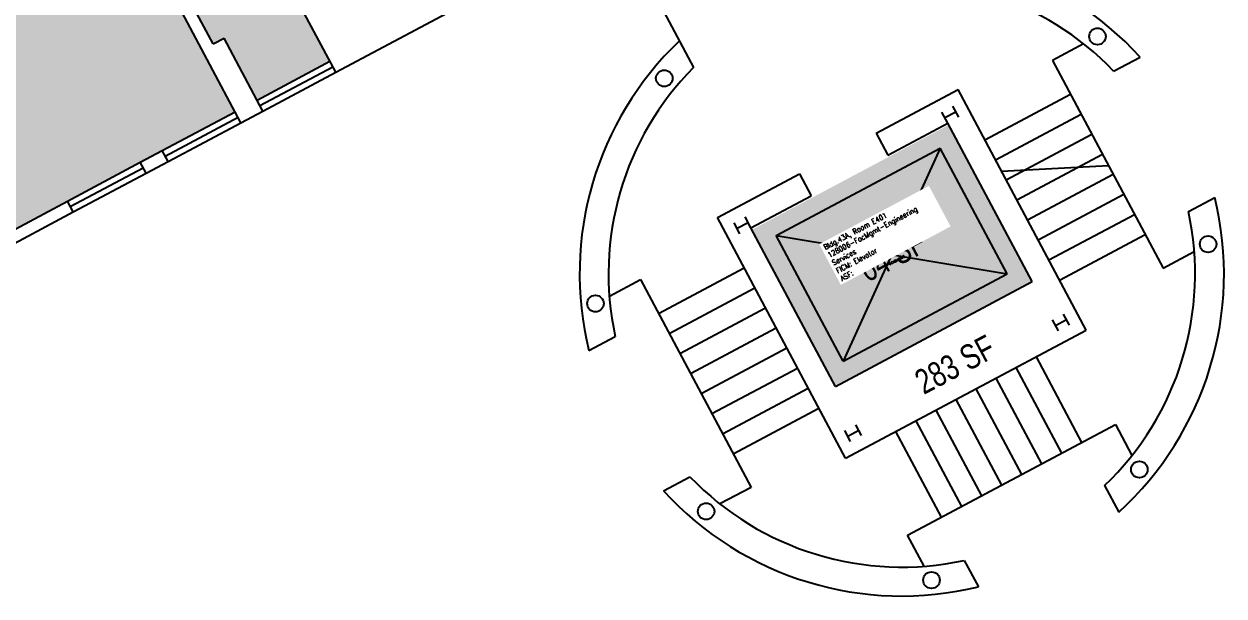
# Model space of a CAD drawing. Header units: inches. Extents: x 69216223 to 69217558, y 27666214 to 27667522.
# Drawn here: x 69216763 to 69217344, y 27666214 to 27666491 of the extents above; entities that cross this region are included whole.
import ezdxf
from ezdxf.enums import TextEntityAlignment as Align

# ---------------------------------------------------------------- set-up
doc = ezdxf.new("R2010")
doc.units = ezdxf.units.IN
doc.header["$LTSCALE"] = 100
doc.header["$MEASUREMENT"] = 0
doc.layers.get('0').update_dxf_attribs({"linetype": 'CONTINUOUS'})
for name, color, linetype in [('A-COLS', 5, 'CONTINUOUS'), ('A-FLOR', 3, 'CONTINUOUS'), ('A-GLAZ', 1, 'CONTINUOUS'), ('A-IDEN-RNUM', 7, 'CONTINUOUS'), ('A-IDEN-SNUM', 4, 'CONTINUOUS'), ('A-IDEN-VNUM', 4, 'CONTINUOUS'), ('A-WALL', 5, 'CONTINUOUS'), ('AREA-TEXT', 3, 'CONTINUOUS'), ('Rooms-Category-Color', 7, 'CONTINUOUS'), ('Rooms-College-Color', 7, 'CONTINUOUS'), ('Rooms-Department-Color', 7, 'CONTINUOUS'), ('Rooms-Division-Color', 7, 'CONTINUOUS'), ('Rooms-Information', 7, 'CONTINUOUS')]:
    doc.layers.add(name, color=color, linetype=linetype)
doc.styles.add('AREA', font='arial.ttf', dxfattribs={"width": 0.75, "height": 12})
doc.styles.add('ROOMSNUMBER', font='TXT.SHX', dxfattribs={"height": 1})
doc.styles.add('ROOMVNUMBER', font='simplex.shx', dxfattribs={"width": 0.85})

# ---------------------------------------------------------------- blocks, each defined once
blk = doc.blocks.new('COL1')
for p, q in [((-0.5, 0.5), (0.5, 0.5)), ((0, 0.5), (0, -0.5)), ((-0.5, -0.5), (0.5, -0.5))]:
    blk.add_line(p, q)

msp = doc.modelspace()

# ---------------------------------------------------------------- hatches: boundary and pattern name
at = {"layer": 'Rooms-Category-Color', "true_color": 0xe3f498}
msp.add_hatch(color=61, dxfattribs=at).paths.add_polyline_path([(69216781.74, 27666605.84), (69216788.8, 27666609.6), (69216786.92, 27666613.13), (69216736.17, 27666708.46), (69216730.87, 27666705.64), (69216677.91, 27666677.44), (69216589.64, 27666630.45), (69216618.78, 27666575.72), (69216641.33, 27666533.35), (69216675.17, 27666469.8), (69216697.73, 27666427.43), (69216709.95, 27666404.48), (69216728.48, 27666414.35), (69216744.46, 27666384.34), (69216784.18, 27666405.48), (69216819.49, 27666424.28), (69216830.08, 27666429.92), (69216865.39, 27666448.72)])
at = {"layer": 'Rooms-Category-Color', "true_color": 0xadadad}
for points in [[(69216935.92, 27666524.78), (69216950.95, 27666496.54), (69217003.92, 27666524.73), (69216962.56, 27666602.41), (69216953.73, 27666597.71), (69216948.1, 27666608.3), (69216963.98, 27666616.76), (69216961.63, 27666621.18), (69216939.55, 27666662.66), (69216884.82, 27666633.53), (69216914.9, 27666577.03), (69216909.6, 27666574.22), (69216879.52, 27666630.71), (69216798.32, 27666587.47), (69216854.71, 27666481.55), (69216860, 27666484.37), (69216875.98, 27666454.36), (69216911.29, 27666473.16), (69216895.31, 27666503.17)], [(69217115.58, 27666391.59), (69217156, 27666315.68), (69217251.33, 27666366.44), (69217210.92, 27666442.35)]]:
    msp.add_hatch(color=253, dxfattribs=at).paths.add_polyline_path(points)
at = {"layer": 'Rooms-College-Color', "true_color": 0xffe090}
msp.add_hatch(color=41, dxfattribs=at).paths.add_polyline_path([(69216781.74, 27666605.84), (69216788.8, 27666609.6), (69216786.92, 27666613.13), (69216736.17, 27666708.46), (69216730.87, 27666705.64), (69216677.91, 27666677.44), (69216589.64, 27666630.45), (69216618.78, 27666575.72), (69216641.33, 27666533.35), (69216675.17, 27666469.8), (69216697.73, 27666427.43), (69216709.95, 27666404.48), (69216728.48, 27666414.35), (69216744.46, 27666384.34), (69216784.18, 27666405.48), (69216819.49, 27666424.28), (69216830.08, 27666429.92), (69216865.39, 27666448.72)])
at = {"layer": 'Rooms-College-Color', "true_color": 0xadadad}
for points in [[(69216935.92, 27666524.78), (69216950.95, 27666496.54), (69217003.92, 27666524.73), (69216962.56, 27666602.41), (69216953.73, 27666597.71), (69216948.1, 27666608.3), (69216963.98, 27666616.76), (69216961.63, 27666621.18), (69216939.55, 27666662.66), (69216884.82, 27666633.53), (69216914.9, 27666577.03), (69216909.6, 27666574.22), (69216879.52, 27666630.71), (69216798.32, 27666587.47), (69216854.71, 27666481.55), (69216860, 27666484.37), (69216875.98, 27666454.36), (69216911.29, 27666473.16), (69216895.31, 27666503.17)], [(69217115.58, 27666391.59), (69217156, 27666315.68), (69217251.33, 27666366.44), (69217210.92, 27666442.35)]]:
    msp.add_hatch(color=253, dxfattribs=at).paths.add_polyline_path(points)
at = {"layer": 'Rooms-Department-Color', "true_color": 0xffe090}
msp.add_hatch(color=41, dxfattribs=at).paths.add_polyline_path([(69216781.74, 27666605.84), (69216788.8, 27666609.6), (69216786.92, 27666613.13), (69216736.17, 27666708.46), (69216730.87, 27666705.64), (69216677.91, 27666677.44), (69216589.64, 27666630.45), (69216618.78, 27666575.72), (69216641.33, 27666533.35), (69216675.17, 27666469.8), (69216697.73, 27666427.43), (69216709.95, 27666404.48), (69216728.48, 27666414.35), (69216744.46, 27666384.34), (69216784.18, 27666405.48), (69216819.49, 27666424.28), (69216830.08, 27666429.92), (69216865.39, 27666448.72)])
at = {"layer": 'Rooms-Department-Color', "true_color": 0xacacac}
for points in [[(69216935.92, 27666524.78), (69216950.95, 27666496.54), (69217003.92, 27666524.73), (69216962.56, 27666602.41), (69216953.73, 27666597.71), (69216948.1, 27666608.3), (69216963.98, 27666616.76), (69216961.63, 27666621.18), (69216939.55, 27666662.66), (69216884.82, 27666633.53), (69216914.9, 27666577.03), (69216909.6, 27666574.22), (69216879.52, 27666630.71), (69216798.32, 27666587.47), (69216854.71, 27666481.55), (69216860, 27666484.37), (69216875.98, 27666454.36), (69216911.29, 27666473.16), (69216895.31, 27666503.17)], [(69217115.58, 27666391.59), (69217156, 27666315.68), (69217251.33, 27666366.44), (69217210.92, 27666442.35)]]:
    msp.add_hatch(color=253, dxfattribs=at).paths.add_polyline_path(points)
at = {"layer": 'Rooms-Division-Color', "true_color": 0xffe090}
msp.add_hatch(color=41, dxfattribs=at).paths.add_polyline_path([(69216781.74, 27666605.84), (69216788.8, 27666609.6), (69216786.92, 27666613.13), (69216736.17, 27666708.46), (69216730.87, 27666705.64), (69216677.91, 27666677.44), (69216589.64, 27666630.45), (69216618.78, 27666575.72), (69216641.33, 27666533.35), (69216675.17, 27666469.8), (69216697.73, 27666427.43), (69216709.95, 27666404.48), (69216728.48, 27666414.35), (69216744.46, 27666384.34), (69216784.18, 27666405.48), (69216819.49, 27666424.28), (69216830.08, 27666429.92), (69216865.39, 27666448.72)])
at = {"layer": 'Rooms-Division-Color', "true_color": 0xadadad}
for points in [[(69216935.92, 27666524.78), (69216950.95, 27666496.54), (69217003.92, 27666524.73), (69216962.56, 27666602.41), (69216953.73, 27666597.71), (69216948.1, 27666608.3), (69216963.98, 27666616.76), (69216961.63, 27666621.18), (69216939.55, 27666662.66), (69216884.82, 27666633.53), (69216914.9, 27666577.03), (69216909.6, 27666574.22), (69216879.52, 27666630.71), (69216798.32, 27666587.47), (69216854.71, 27666481.55), (69216860, 27666484.37), (69216875.98, 27666454.36), (69216911.29, 27666473.16), (69216895.31, 27666503.17)], [(69217115.58, 27666391.59), (69217156, 27666315.68), (69217251.33, 27666366.44), (69217210.92, 27666442.35)]]:
    msp.add_hatch(color=253, dxfattribs=at).paths.add_polyline_path(points)

# ---------------------------------------------------------------- linework, layer by layer
at = {"layer": 'A-COLS'}
for centre in [(69217282.89, 27666485.2), (69217073.15, 27666464.92), (69217336.46, 27666384.57), (69217039.85, 27666355.81), (69217303.17, 27666275.46), (69217093.43, 27666255.18), (69217202.54, 27666221.88)]:
    msp.add_circle(centre, 4, dxfattribs=at)
at = {"layer": 'A-FLOR'}
for p, q in [((69217044.41, 27666550.82), (69217087.34, 27666470.19)), ((69217276.17, 27666481.62), (69217261.11, 27666473.61)), ((69217261.11, 27666473.61), (69217314.69, 27666372.98)), ((69217228.32, 27666435.19), (69217269.81, 27666457.28)), ((69217233.49, 27666425.48), (69217274.98, 27666447.57)), ((69217238.66, 27666415.77), (69217280.15, 27666437.86)), ((69217127.29, 27666388.76), (69217206.73, 27666431.06)), ((69217206.73, 27666431.06), (69217159.71, 27666327.86)), ((69217239.16, 27666370.15), (69217206.73, 27666431.06)), ((69217243.83, 27666406.06), (69217285.32, 27666428.15)), ((69217236.4, 27666420.01), (69217288.26, 27666422.61)), ((69217249, 27666396.35), (69217290.49, 27666418.44)), ((69217254.17, 27666386.64), (69217295.66, 27666408.73)), ((69217259.34, 27666376.93), (69217300.83, 27666399.02)), ((69217127.29, 27666388.76), (69217239.16, 27666370.15)), ((69217159.71, 27666327.86), (69217127.29, 27666388.76)), ((69217264.51, 27666367.22), (69217305.99, 27666389.31)), ((69217314.69, 27666372.98), (69217329.75, 27666380.99)), ((69217070.32, 27666351.07), (69217111.81, 27666373.16)), ((69217046.57, 27666359.38), (69217061.63, 27666367.4)), ((69217061.63, 27666367.4), (69217115.2, 27666266.77)), ((69217159.71, 27666327.86), (69217239.16, 27666370.15)), ((69217075.49, 27666341.36), (69217116.98, 27666363.45)), ((69217080.66, 27666331.65), (69217122.14, 27666353.74)), ((69217085.83, 27666321.94), (69217127.31, 27666344.03)), ((69217091, 27666312.23), (69217132.48, 27666334.32)), ((69217253.16, 27666330.02), (69217275.24, 27666288.54)), ((69217096.17, 27666302.52), (69217137.65, 27666324.61)), ((69217243.45, 27666324.85), (69217265.53, 27666283.37)), ((69217233.74, 27666319.68), (69217255.83, 27666278.2)), ((69217101.34, 27666292.81), (69217142.82, 27666314.9)), ((69217224.03, 27666314.52), (69217246.12, 27666273.03)), ((69217214.32, 27666309.35), (69217236.41, 27666267.86)), ((69217106.51, 27666283.1), (69217147.99, 27666305.19)), ((69217204.61, 27666304.18), (69217226.7, 27666262.69)), ((69217190.95, 27666243.66), (69217291.57, 27666297.23)), ((69217194.9, 27666299.01), (69217216.99, 27666257.52)), ((69217291.57, 27666297.23), (69217299.59, 27666282.17)), ((69217185.19, 27666293.84), (69217207.28, 27666252.35)), ((69217115.2, 27666266.77), (69217100.14, 27666258.75)), ((69217198.96, 27666228.6), (69217190.95, 27666243.66))]:
    msp.add_line(p, q, dxfattribs=at)
at = {"layer": 'A-GLAZ'}
for p, q in [((69216875.98, 27666454.36), (69216911.29, 27666473.16)), ((69216877.39, 27666451.71), (69216912.7, 27666470.51)), ((69216878.8, 27666449.06), (69216914.11, 27666467.86)), ((69216830.08, 27666429.92), (69216865.39, 27666448.72)), ((69216831.49, 27666427.27), (69216866.8, 27666446.07)), ((69216832.9, 27666424.62), (69216868.21, 27666443.42)), ((69216784.18, 27666405.48), (69216819.49, 27666424.28)), ((69216785.59, 27666402.84), (69216820.9, 27666421.63)), ((69216787, 27666400.19), (69216822.31, 27666418.98))]:
    msp.add_line(p, q, dxfattribs=at)
at = {"layer": 'A-WALL'}
for p, q in [((69216868.21, 27666443.42), (69216781.74, 27666605.84)), ((69216854.71, 27666481.55), (69216798.32, 27666587.47)), ((69216914.11, 27666467.86), (69217020.03, 27666524.25)), ((69216914.11, 27666467.86), (69216895.31, 27666503.17)), ((69216854.71, 27666481.55), (69216860, 27666484.37)), ((69216878.8, 27666449.06), (69216860, 27666484.37)), ((69217290.71, 27666468.4), (69217303.51, 27666475.22)), ((69217175.68, 27666438.32), (69217215.4, 27666459.46)), ((69217277.43, 27666342.95), (69217215.4, 27666459.46)), ((69216868.21, 27666443.42), (69216878.8, 27666449.06)), ((69217181.32, 27666427.72), (69217210.45, 27666443.23)), ((69217251.33, 27666366.44), (69217210.45, 27666443.23)), ((69217175.68, 27666438.32), (69217181.32, 27666427.72)), ((69216819.49, 27666424.28), (69216830.08, 27666429.92)), ((69216832.9, 27666424.62), (69216830.08, 27666429.92)), ((69216822.31, 27666418.98), (69216819.49, 27666424.28)), ((69216822.31, 27666418.98), (69216832.9, 27666424.62)), ((69217098.88, 27666397.43), (69217138.6, 27666418.58)), ((69217138.6, 27666418.58), (69217144.24, 27666407.99)), ((69216744.46, 27666384.34), (69216784.18, 27666405.48)), ((69216787, 27666400.19), (69216784.18, 27666405.48)), ((69217115.11, 27666392.48), (69217144.24, 27666407.99)), ((69217326.9, 27666400.44), (69217339.69, 27666407.25)), ((69216723.45, 27666366.35), (69216787, 27666400.19)), ((69217160.92, 27666280.91), (69217098.88, 27666397.43)), ((69217156, 27666315.68), (69217115.11, 27666392.48)), ((69217156, 27666315.68), (69217251.33, 27666366.44)), ((69217160.92, 27666280.91), (69217277.43, 27666342.95)), ((69217036.62, 27666333.13), (69217049.42, 27666339.94)), ((69217072.81, 27666265.16), (69217085.6, 27666271.97)), ((69217286.37, 27666267.63), (69217293.18, 27666254.84)), ((69217218.41, 27666231.45), (69217225.22, 27666218.65))]:
    msp.add_line(p, q, dxfattribs=at)
for radius, start, end in [(156, 42.31858, 102.41216), (142, 43.76198, 100.82666), (156, 133.64915, 193.74272), (142, 135.23465, 192.29933), (156, 312.31858, 13.74272), (142, 313.76198, 12.29933), (142, 223.76198, 282.29933), (156, 222.31858, 283.74273)]:
    msp.add_arc((69217188.16, 27666370.19), radius, start, end, dxfattribs=at)

# ---------------------------------------------------------------- block references
at = {"layer": 'A-COLS', "xscale": 5.999999999999999, "yscale": 5.999999999999999, "zscale": 5.999999999999999, "rotation": 118.0306546719117}
for p in [(69217211.68, 27666447.29), (69217111.06, 27666393.72), (69217265.26, 27666346.66), (69217164.63, 27666293.09)]:
    msp.add_blockref('COL1', p, dxfattribs=at)

# ---------------------------------------------------------------- texts
at = {"layer": 'A-IDEN-RNUM', "style": 'ROOMSNUMBER'}
msp.add_text('E401-00', height=1, rotation=28.03065, dxfattribs=at).set_placement((69217185.75, 27666376.84), align=Align.MIDDLE)
at = {"layer": 'A-IDEN-SNUM', "style": 'ROOMSNUMBER'}
msp.add_text('043AE40100', height=1, rotation=28.03065, dxfattribs=at).set_placement((69217185.75, 27666376.84), align=Align.MIDDLE)
at = {"layer": 'A-IDEN-VNUM', "style": 'ROOMVNUMBER'}
msp.add_text('E401', height=18, rotation=28.03065, dxfattribs=at).set_placement((69217179.17, 27666387.45), align=Align.MIDDLE)
at = {"layer": 'AREA-TEXT', "style": 'AREA', "width": 0.75}
for s, p in [('64 SF', (69217183.46, 27666379.02)), ('283 SF', (69217213.87, 27666326.33))]:
    msp.add_text(s, height=12, rotation=28.03065, dxfattribs=at).set_placement(p, align=Align.MIDDLE_CENTER)

# ---------------------------------------------------------------- next in the draw order: texts
at = {"layer": 'Rooms-Information', "insert": (69217159.19, 27666366.62), "char_height": 2.5714, "width": 57.6, "attachment_point": 7, "rotation": 28.03065, "style": 'ROOMVNUMBER', "bg_fill": 3, "box_fill_scale": 1.5, "bg_fill_color": 256, "bg_fill_true_color": 13158600, "bg_fill_transparency": 0}
msp.add_mtext('Bldg.43A, Room E401^M^J128006-FacMgmt-Engineering Services^M^JFICM: Elevator^M^JASF: ', dxfattribs=at)

doc.saveas('drawing.dxf')
